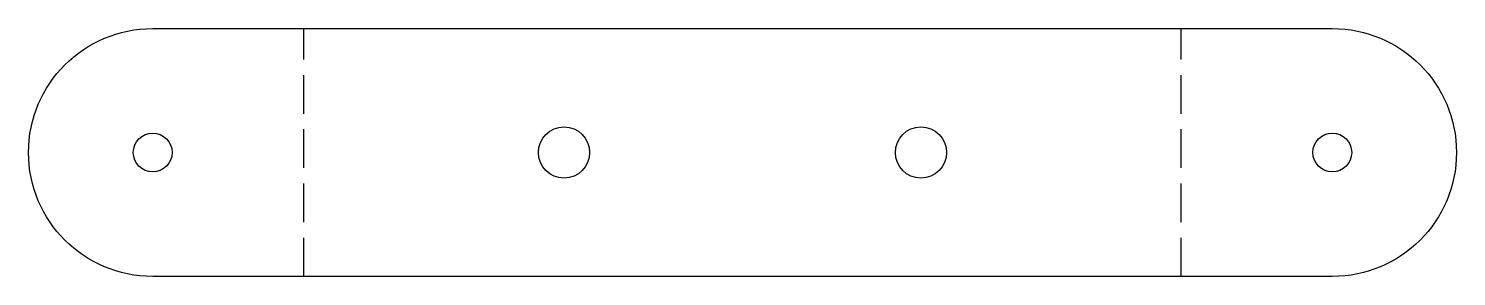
# Model space of a CAD drawing. Header units: millimetres. Extents: x -46 to 46, y -8 to 8.
import ezdxf

# ---------------------------------------------------------------- set-up
doc = ezdxf.new("R2010")
doc.units = ezdxf.units.MM
doc.linetypes.add('BEND', pattern=[3.5, 2.5, -1])

msp = doc.modelspace()

# ---------------------------------------------------------------- linework, layer by layer
at = {"linetype": 'BEND'}
for p, q in [((-28.262, -8), (-28.262, 8)), ((28.262, -8), (28.262, 8))]:
    msp.add_line(p, q, dxfattribs=at)
msp.add_lwpolyline([(-38.013, 8), (38.013, 8, -1), (38.013, -8), (-38.013, -8, -1)], format="xyb", close=True)
for centre, radius in [((-38.013, 0), 1.25), ((-11.5, 0), 1.65), ((11.5, 0), 1.65), ((38.013, 0), 1.25)]:
    msp.add_circle(centre, radius)

doc.saveas('drawing.dxf')
